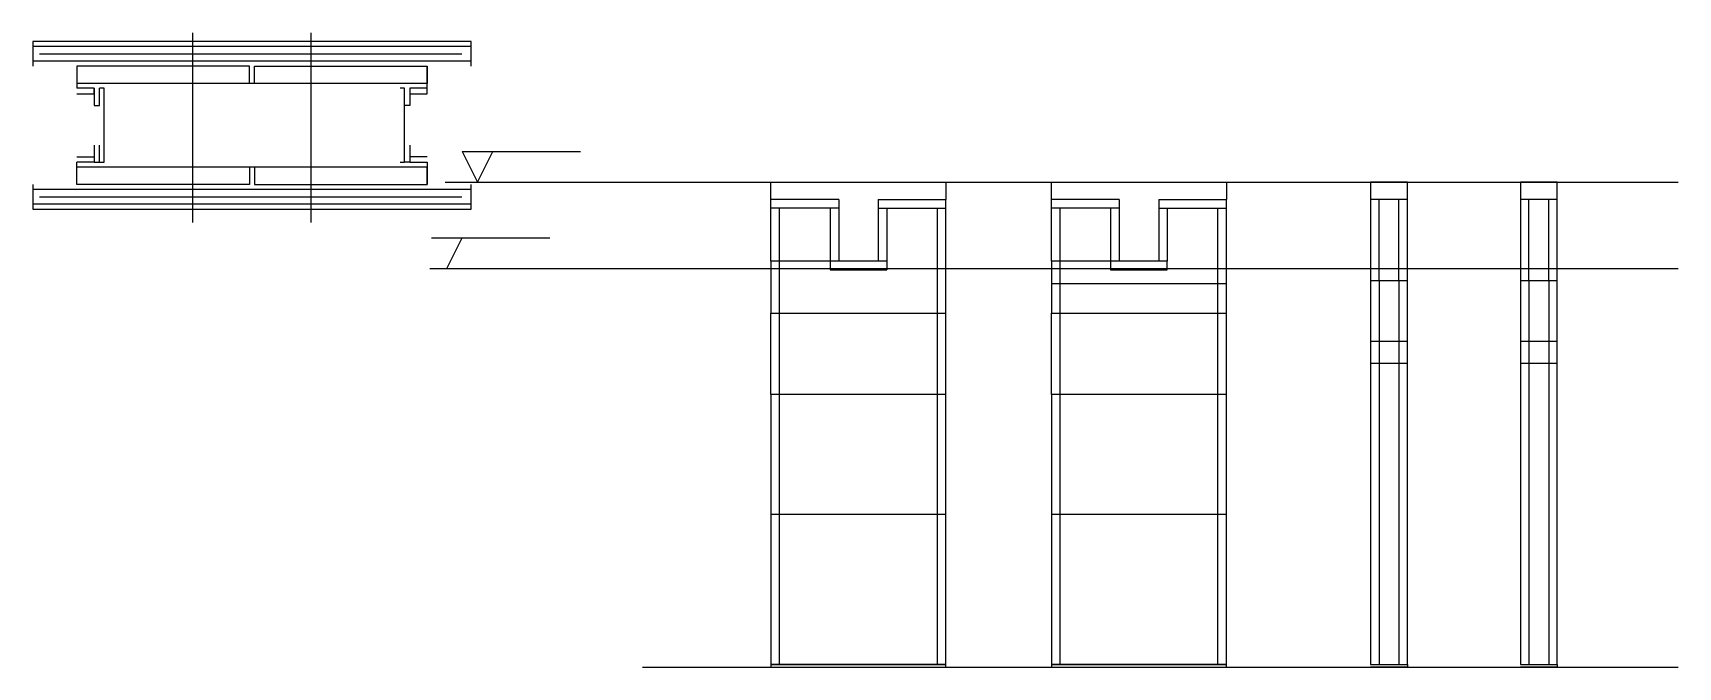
# Model space of a CAD drawing. Header units: metres. Extents: x 3065 to 4399, y 9809 to 10323.
import ezdxf

# ---------------------------------------------------------------- set-up
doc = ezdxf.new("R2010")
doc.units = ezdxf.units.M
for name, color, linetype in [('CHAPA', 7, 'Continuous'), ('COTA', 7, 'Continuous'), ('Hachura', 7, 'Continuous'), ('Madeira', 7, 'Continuous'), ('MEIO_PONT', 7, 'Continuous'), ('NIVEL 1° PAV.', 7, 'Continuous'), ('NIVEL 2° PAV.', 7, 'Continuous'), ('Nível', 7, 'Continuous'), ('Painéis', 7, 'Continuous'), ('Perfil Metálico', 7, 'Continuous'), ('SARR_2.2x7', 7, 'Continuous'), ('SARRAFO', 7, 'Continuous')]:
    doc.layers.add(name, color=color, linetype=linetype)

msp = doc.modelspace()

# ---------------------------------------------------------------- linework, layer by layer
at = {"layer": 'CHAPA', "color": 7, "lineweight": 25}
for points in [[(3384.4, 10277.9), (3384.4, 10281.9), (3100.4, 10281.9), (3100.4, 10277.9)], [(3118.8, 10217.9), (3122.4, 10217.9), (3122.4, 10277.9), (3118.8, 10277.9)], [(3362.4, 10217.9), (3366, 10217.9), (3366, 10277.9), (3362.4, 10277.9)], [(3384.4, 10217.9), (3384.4, 10213.9), (3100.4, 10213.9), (3100.4, 10217.9)]]:
    msp.add_lwpolyline(points, dxfattribs=at)
at = {"layer": 'COTA', "color": 7, "lineweight": 25}
for p, q in [((3663.2, 10187.7), (3663.2, 10201.7)), ((3663.2, 10201.7), (3805.2, 10201.7)), ((3805.2, 10201.7), (3805.2, 10187.7)), ((3890.7, 10187.7), (3890.7, 10201.7)), ((3890.7, 10201.7), (4032.7, 10201.7)), ((4032.7, 10201.7), (4032.7, 10187.7))]:
    msp.add_line(p, q, dxfattribs=at)
for points in [[(4179.4, 10187.7), (4179.4, 10201.7), (4149.4, 10201.7), (4149.4, 10187.7)], [(4301, 10187.7), (4301, 10201.7), (4271, 10201.7), (4271, 10187.7)]]:
    msp.add_lwpolyline(points, dxfattribs=at)
at = {"layer": 'Hachura', "color": 7, "lineweight": 25}
for p, q in [((3194.4, 10169.1), (3194.4, 10322.8)), ((3290.4, 10169.1), (3290.4, 10322.8)), ((3069.9, 10305.9), (3412.5, 10305.8)), ((3069.9, 10189.9), (3412.5, 10189.9))]:
    msp.add_line(p, q, dxfattribs=at)
at = {"layer": 'Madeira', "color": 7, "lineweight": 25}
for points in [[(3240.4, 10281.9), (3240.4, 10295.9), (3100.4, 10295.9), (3100.4, 10281.9)], [(3244.4, 10281.9), (3244.4, 10295.9), (3384.4, 10295.9), (3384.4, 10281.9)], [(3240.4, 10213.9), (3240.4, 10199.9), (3100.4, 10199.9), (3100.4, 10213.9)], [(3244.4, 10213.9), (3244.4, 10199.9), (3384.4, 10199.9), (3384.4, 10213.9)]]:
    msp.add_lwpolyline(points, dxfattribs=at)
at = {"layer": 'MEIO_PONT', "color": 7, "lineweight": 25}
for points in [[(3384.4, 10295.9), (3384.4, 10281.9), (3384.4, 10281.9), (3384.4, 10295.9)], [(3384.4, 10213.9), (3384.4, 10199.9), (3384.4, 10199.9), (3384.4, 10213.9)]]:
    msp.add_lwpolyline(points, dxfattribs=at)
at = {"layer": 'NIVEL 1° PAV.', "color": 7, "lineweight": 25}
for p, q in [((3412.7, 10226.7), (3508.7, 10226.7)), ((3412.7, 10226.7), (3425.2, 10201.7)), ((3425.2, 10201.7), (3437.7, 10226.7)), ((3398.9, 10201.7), (4398.9, 10201.7))]:
    msp.add_line(p, q, dxfattribs=at)
at = {"layer": 'NIVEL 2° PAV.', "color": 7, "lineweight": 25}
for p, q in [((3387.9, 10156.7), (3483.9, 10156.7)), ((3400.4, 10131.7), (3412.9, 10156.7)), ((3386.5, 10131.7), (4398.9, 10131.7))]:
    msp.add_line(p, q, dxfattribs=at)
at = {"layer": 'Nível', "color": 7, "lineweight": 25}
for p, q in [((3559.1, 10201.7), (4398.9, 10201.7)), ((3559.1, 9808.7), (4398.9, 9808.7))]:
    msp.add_line(p, q, dxfattribs=at)
at = {"layer": 'Painéis', "color": 7, "lineweight": 25}
for p, q in [((3663.2, 10137.7), (3663.2, 10187.7)), ((3718.2, 10187.7), (3663.2, 10187.7)), ((3718.2, 10187.7), (3718.2, 10137.7)), ((3750.2, 10187.7), (3750.2, 10137.7)), ((3750.2, 10187.7), (3805.2, 10187.7)), ((3805.2, 10187.7), (3805.2, 10187.7)), ((3805.2, 10095.7), (3805.2, 10187.7)), ((3890.7, 10137.7), (3890.7, 10187.7)), ((3945.7, 10187.7), (3890.7, 10187.7)), ((3945.7, 10187.7), (3945.7, 10137.7)), ((3977.7, 10187.7), (3977.7, 10137.7)), ((3977.7, 10187.7), (4032.7, 10187.7)), ((4032.7, 10187.7), (4032.7, 10187.7)), ((4032.7, 10095.7), (4032.7, 10187.7)), ((4149.4, 10187.7), (4149.4, 9810.7)), ((4179.4, 10187.7), (4149.4, 10187.7)), ((4179.4, 9810.7), (4179.4, 10187.7)), ((4271, 10187.7), (4271, 9810.7)), ((4301, 10187.7), (4271, 10187.7)), ((4301, 9810.7), (4301, 10187.7)), ((3750.2, 10137.7), (3663.2, 10137.7)), ((3663.2, 10137.7), (3663.2, 10095.7)), ((3890.7, 10137.7), (3890.7, 10095.7)), ((3977.7, 10137.7), (3890.7, 10137.7)), ((3890.7, 10119.7), (4032.7, 10119.7)), ((4179.4, 10121.7), (4149.4, 10121.7)), ((4301, 10121.7), (4271, 10121.7)), ((3663.2, 10095.7), (3805.2, 10095.7)), ((3663.2, 10029.7), (3663.2, 10095.7)), ((3805.2, 10029.7), (3805.2, 10095.7)), ((3890.7, 10095.7), (4032.7, 10095.7)), ((3890.7, 10029.7), (3890.7, 10095.7)), ((4032.7, 10029.7), (4032.7, 10095.7)), ((4179.4, 10072.7), (4149.4, 10072.7)), ((4301, 10072.7), (4271, 10072.7)), ((4179.4, 10054.7), (4149.4, 10054.7)), ((4301, 10054.7), (4271, 10054.7)), ((3663.2, 10029.7), (3663.2, 9808.7)), ((3805.2, 10029.7), (3663.2, 10029.7)), ((3805.2, 9808.7), (3805.2, 10029.7)), ((3890.7, 10029.7), (3890.7, 9808.7)), ((4032.7, 10029.7), (3890.7, 10029.7)), ((4032.7, 9808.7), (4032.7, 10029.7)), ((3663.2, 9932.7), (3805.2, 9932.7)), ((3890.7, 9932.7), (4032.7, 9932.7)), ((3663.2, 9810.7), (3805.2, 9810.7)), ((3890.7, 9810.7), (4032.7, 9810.7)), ((4149.4, 9810.7), (4179.4, 9810.7)), ((4271, 9810.7), (4301, 9810.7))]:
    msp.add_line(p, q, dxfattribs=at)
for points in [[(3805.2, 9810.7), (3663.2, 9810.7), (3663.2, 9808.7), (3805.2, 9808.7)], [(4032.7, 9810.7), (3890.7, 9810.7), (3890.7, 9808.7), (4032.7, 9808.7)], [(4149.4, 9810.7), (4179.4, 9810.7), (4179.4, 9808.7), (4149.4, 9808.7)], [(4271, 9810.7), (4301, 9810.7), (4301, 9808.7), (4271, 9808.7)]]:
    msp.add_lwpolyline(points, dxfattribs=at)
at = {"layer": 'Perfil Metálico', "color": 7, "lineweight": 25}
for p, q in [((3420.1, 10311.8), (3064.7, 10311.8)), ((3420.1, 10299.8), (3064.7, 10299.8)), ((3420.1, 10195.9), (3064.7, 10195.9)), ((3420.1, 10183.9), (3064.7, 10183.9))]:
    msp.add_line(p, q, dxfattribs=at)
for points in [[(3420.1, 10295.9), (3420.1, 10315.9), (3064.7, 10315.8), (3064.7, 10295.8)], [(3064.7, 10199.9), (3064.7, 10179.9), (3420.1, 10179.9), (3420.1, 10199.9)]]:
    msp.add_lwpolyline(points, dxfattribs=at)
at = {"layer": 'SARR_2.2x7', "color": 7, "lineweight": 25}
for p, q in [((3718.2, 10180.7), (3663.2, 10180.7)), ((3670.2, 10137.7), (3670.2, 10180.7)), ((3711.2, 10180.7), (3711.2, 10137.7)), ((3750.2, 10180.7), (3805.2, 10180.7)), ((3757.2, 10180.7), (3757.2, 10137.7)), ((3798.2, 10187.7), (3798.2, 10187.7)), ((3798.2, 10187.7), (3805.2, 10187.7)), ((3798.2, 10095.7), (3798.2, 10180.7)), ((3945.7, 10180.7), (3890.7, 10180.7)), ((3897.7, 10137.7), (3897.7, 10180.7)), ((3938.7, 10180.7), (3938.7, 10137.7)), ((3977.7, 10180.7), (4032.7, 10180.7)), ((3984.7, 10180.7), (3984.7, 10137.7)), ((4025.7, 10187.7), (4025.7, 10187.7)), ((4025.7, 10187.7), (4032.7, 10187.7)), ((4025.7, 10095.7), (4025.7, 10180.7)), ((4156.4, 10121.7), (4156.4, 10187.7)), ((4172.4, 10121.7), (4172.4, 10187.7)), ((4278, 10121.7), (4278, 10187.7)), ((4294, 10121.7), (4294, 10187.7)), ((3670.2, 10137.7), (3663.2, 10137.7)), ((3670.2, 10137.7), (3670.2, 10137.7)), ((3670.2, 10095.7), (3670.2, 10137.7)), ((3711.2, 10137.7), (3711.2, 10130.7)), ((3711.2, 10130.7), (3757.2, 10130.7)), ((3757.2, 10137.7), (3750.2, 10137.7)), ((3757.2, 10137.7), (3757.2, 10130.7)), ((3897.7, 10137.7), (3890.7, 10137.7)), ((3897.7, 10137.7), (3897.7, 10137.7)), ((3897.7, 10095.7), (3897.7, 10137.7)), ((3938.7, 10137.7), (3938.7, 10130.7)), ((3984.7, 10137.7), (3938.7, 10137.7)), ((3938.7, 10130.7), (3984.7, 10130.7)), ((3984.7, 10130.7), (3984.7, 10137.7)), ((4156.4, 10121.7), (4156.4, 10072.7)), ((4172.4, 10121.7), (4172.4, 10072.7)), ((4278, 10121.7), (4278, 10072.7)), ((4294, 10121.7), (4294, 10072.7)), ((3670.2, 10029.7), (3670.2, 10095.7)), ((3798.2, 10029.7), (3798.2, 10095.7)), ((3897.7, 10029.7), (3897.7, 10095.7)), ((4025.7, 10029.7), (4025.7, 10095.7)), ((4156.4, 10072.7), (4156.4, 9810.7)), ((4172.4, 10072.7), (4172.4, 9810.7)), ((4278, 10072.7), (4278, 9810.7)), ((4294, 10072.7), (4294, 9810.7)), ((4156.4, 10054.7), (4156.4, 10054.7)), ((4156.4, 10054.7), (4156.4, 10054.7)), ((4172.4, 10054.7), (4172.4, 10054.7)), ((4172.4, 10054.7), (4172.4, 10054.7)), ((4278, 10054.7), (4278, 10054.7)), ((4278, 10054.7), (4278, 10054.7)), ((4294, 10054.7), (4294, 10054.7)), ((4294, 10054.7), (4294, 10054.7)), ((3670.2, 9932.7), (3670.2, 10029.7)), ((3798.2, 9932.7), (3798.2, 10029.7)), ((3897.7, 9932.7), (3897.7, 10029.7)), ((4025.7, 9932.7), (4025.7, 10029.7)), ((3670.2, 9810.7), (3670.2, 9932.7)), ((3798.2, 9810.7), (3798.2, 9932.7)), ((3897.7, 9810.7), (3897.7, 9932.7)), ((4025.7, 9810.7), (4025.7, 9932.7)), ((3670.2, 9810.7), (3670.2, 9810.7)), ((3798.2, 9810.7), (3798.2, 9810.7)), ((3897.7, 9810.7), (3897.7, 9810.7)), ((4025.7, 9810.7), (4025.7, 9810.7))]:
    msp.add_line(p, q, dxfattribs=at)
at = {"layer": 'SARRAFO', "color": 7, "lineweight": 25}
for points in [[(3100.4, 10273.5), (3114.4, 10273.5), (3114.4, 10277.9), (3100.4, 10277.9)], [(3100.4, 10273.5), (3114.4, 10273.5), (3114.4, 10277.9), (3100.4, 10277.9)], [(3114.4, 10277.9), (3114.4, 10263.9), (3118.8, 10263.9), (3118.8, 10277.9)], [(3370.4, 10277.9), (3370.4, 10263.9), (3366, 10263.9), (3366, 10277.9)], [(3370.4, 10273.5), (3384.4, 10273.5), (3384.4, 10277.9), (3370.4, 10277.9)], [(3370.4, 10273.5), (3384.4, 10273.5), (3384.4, 10277.9), (3370.4, 10277.9)], [(3100.4, 10222.3), (3114.4, 10222.3), (3114.4, 10217.9), (3100.4, 10217.9)], [(3100.4, 10222.3), (3114.4, 10222.3), (3114.4, 10217.9), (3100.4, 10217.9)], [(3114.4, 10231.9), (3114.4, 10217.9), (3118.8, 10217.9), (3118.8, 10231.9)], [(3370.4, 10231.9), (3370.4, 10217.9), (3366, 10217.9), (3366, 10231.9)], [(3384.4, 10222.3), (3370.4, 10222.3), (3370.4, 10217.9), (3384.4, 10217.9)], [(3384.4, 10222.3), (3370.4, 10222.3), (3370.4, 10217.9), (3384.4, 10217.9)]]:
    msp.add_lwpolyline(points, dxfattribs=at)

doc.saveas('drawing.dxf')
